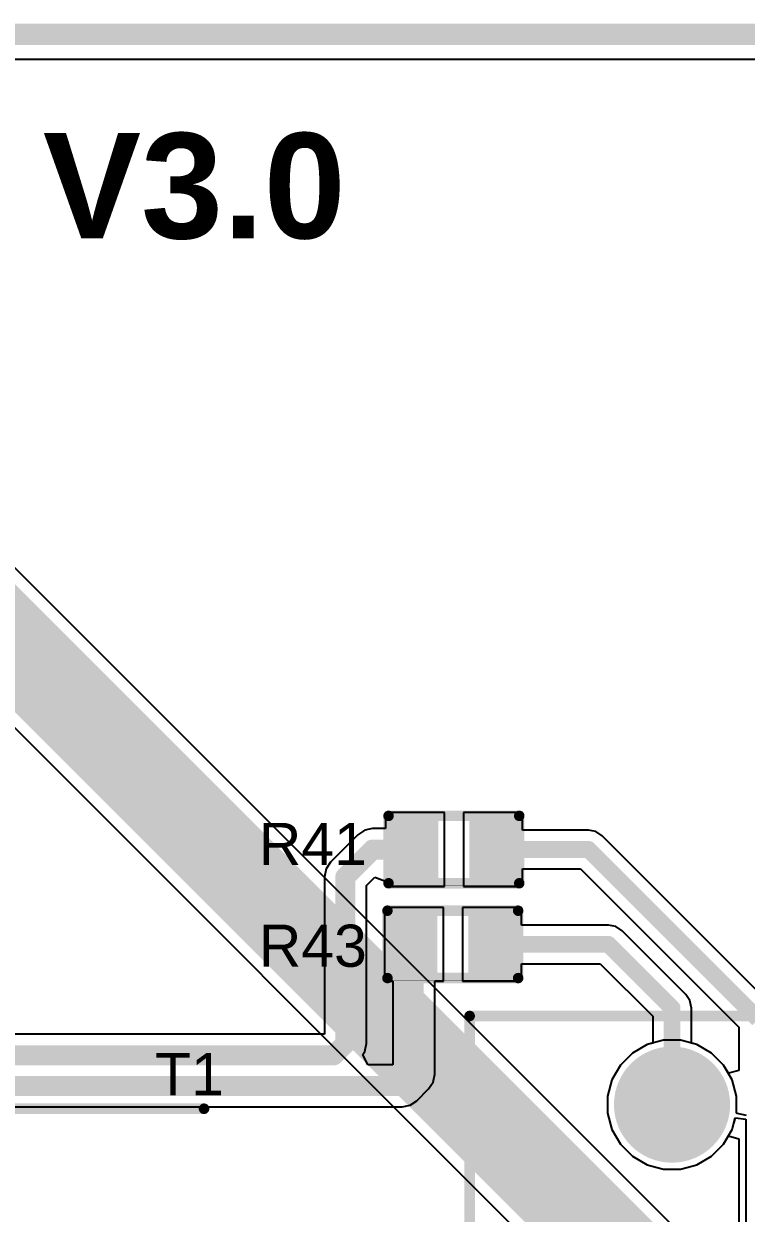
# Model space of a CAD drawing. Header units: inches. Extents: x -3 to 103, y 0 to 40.
# Drawn here: x 81.6 to 90.3, y 25.79 to 40.13 of the extents above; entities that cross this region are included whole.
import ezdxf

# ---------------------------------------------------------------- set-up
doc = ezdxf.new("R2010")
doc.units = ezdxf.units.IN
for name, color, linetype in [('Board Outline', 216, 'Continuous'), ('Bottom Layer', 5, 'Continuous'), ('Bottom Solder', 6, 'Continuous'), ('Multi-Layer', 9, 'Continuous'), ('Pad Holes', 156, 'Continuous'), ('Top Layer', 1, 'Continuous'), ('Top Overlay', 2, 'Continuous'), ('Top Paste', 8, 'Continuous'), ('Top Solder', 216, 'Continuous')]:
    doc.layers.add(name, color=color, linetype=linetype)
doc.styles.add('Arial', font='', dxfattribs={"height": 0.2})
doc.styles.add('Arial_Bold', font='', dxfattribs={"height": 0.2})
doc.styles.get('Arial').set_extended_font_data('Arial')
doc.styles.get('Arial_Bold').set_extended_font_data('Arial', bold=True)

# ---------------------------------------------------------------- blocks, each defined once
blk = doc.blocks.new('H1102NLT_1')
at = {"layer": 'Top Layer'}
for points in [[(-5.1, 4.825), (-3.43, 4.825), (-3.43, 4.065), (-5.1, 4.065)], [(5.1, 4.065), (3.43, 4.065), (3.43, 4.825), (5.1, 4.825)], [(-5.1, 3.555), (-3.43, 3.555), (-3.43, 2.795), (-5.1, 2.795)], [(5.1, 2.795), (3.43, 2.795), (3.43, 3.555), (5.1, 3.555)], [(-5.1, 2.285), (-3.43, 2.285), (-3.43, 1.525), (-5.1, 1.525)], [(5.1, 1.525), (3.43, 1.525), (3.43, 2.285), (5.1, 2.285)], [(-5.1, 1.015), (-3.43, 1.015), (-3.43, 0.255), (-5.1, 0.255)], [(5.1, 0.255), (3.43, 0.255), (3.43, 1.015), (5.1, 1.015)], [(-5.1, -0.255), (-3.43, -0.255), (-3.43, -1.015), (-5.1, -1.015)], [(5.1, -1.015), (3.43, -1.015), (3.43, -0.255), (5.1, -0.255)], [(-5.1, -1.525), (-3.43, -1.525), (-3.43, -2.285), (-5.1, -2.285)], [(5.1, -2.285), (3.43, -2.285), (3.43, -1.525), (5.1, -1.525)], [(-5.1, -2.795), (-3.43, -2.795), (-3.43, -3.555), (-5.1, -3.555)], [(5.1, -3.555), (3.43, -3.555), (3.43, -2.795), (5.1, -2.795)], [(-5.1, -4.065), (-3.43, -4.065), (-3.43, -4.825), (-5.1, -4.825)], [(5.1, -4.825), (3.43, -4.825), (3.43, -4.065), (5.1, -4.065)]]:
    blk.add_hatch(color=1, dxfattribs=at).paths.add_polyline_path(points)
at = {"layer": 'Top Overlay'}
blk.add_hatch(color=2, dxfattribs=at).paths.add_polyline_path([(-3.226, 4.089), (-2.413, 4.089), (-2.413, 4.902), (-3.226, 4.902)])
at = {"layer": 'Top Paste'}
for points in [[(-5.1, 4.825), (-3.43, 4.825), (-3.43, 4.065), (-5.1, 4.065)], [(5.1, 4.065), (3.43, 4.065), (3.43, 4.825), (5.1, 4.825)], [(-5.1, 3.555), (-3.43, 3.555), (-3.43, 2.795), (-5.1, 2.795)], [(5.1, 2.795), (3.43, 2.795), (3.43, 3.555), (5.1, 3.555)], [(-5.1, 2.285), (-3.43, 2.285), (-3.43, 1.525), (-5.1, 1.525)], [(5.1, 1.525), (3.43, 1.525), (3.43, 2.285), (5.1, 2.285)], [(-5.1, 1.015), (-3.43, 1.015), (-3.43, 0.255), (-5.1, 0.255)], [(5.1, 0.255), (3.43, 0.255), (3.43, 1.015), (5.1, 1.015)], [(-5.1, -0.255), (-3.43, -0.255), (-3.43, -1.015), (-5.1, -1.015)], [(5.1, -1.015), (3.43, -1.015), (3.43, -0.255), (5.1, -0.255)], [(-5.1, -1.525), (-3.43, -1.525), (-3.43, -2.285), (-5.1, -2.285)], [(5.1, -2.285), (3.43, -2.285), (3.43, -1.525), (5.1, -1.525)], [(-5.1, -2.795), (-3.43, -2.795), (-3.43, -3.555), (-5.1, -3.555)], [(5.1, -3.555), (3.43, -3.555), (3.43, -2.795), (5.1, -2.795)], [(-5.1, -4.065), (-3.43, -4.065), (-3.43, -4.825), (-5.1, -4.825)], [(5.1, -4.825), (3.43, -4.825), (3.43, -4.065), (5.1, -4.065)]]:
    blk.add_hatch(color=8, dxfattribs=at).paths.add_polyline_path(points)
at = {"layer": 'Top Solder'}
for points in [[(-5.202, 4.927), (-3.328, 4.927), (-3.328, 3.963), (-5.202, 3.963)], [(5.202, 3.963), (3.328, 3.963), (3.328, 4.927), (5.202, 4.927)], [(-5.202, 3.657), (-3.328, 3.657), (-3.328, 2.693), (-5.202, 2.693)], [(5.202, 2.693), (3.328, 2.693), (3.328, 3.657), (5.202, 3.657)], [(-5.202, 2.387), (-3.328, 2.387), (-3.328, 1.423), (-5.202, 1.423)], [(5.202, 1.423), (3.328, 1.423), (3.328, 2.387), (5.202, 2.387)], [(-5.202, 1.117), (-3.328, 1.117), (-3.328, 0.153), (-5.202, 0.153)], [(5.202, 0.153), (3.328, 0.153), (3.328, 1.117), (5.202, 1.117)], [(-5.202, -0.153), (-3.328, -0.153), (-3.328, -1.117), (-5.202, -1.117)], [(5.202, -1.117), (3.328, -1.117), (3.328, -0.153), (5.202, -0.153)], [(-5.202, -1.423), (-3.328, -1.423), (-3.328, -2.387), (-5.202, -2.387)], [(5.202, -2.387), (3.328, -2.387), (3.328, -1.423), (5.202, -1.423)], [(-5.202, -2.693), (-3.328, -2.693), (-3.328, -3.657), (-5.202, -3.657)], [(5.202, -3.657), (3.328, -3.657), (3.328, -2.693), (5.202, -2.693)], [(-5.202, -3.963), (-3.328, -3.963), (-3.328, -4.927), (-5.202, -4.927)], [(5.202, -4.927), (3.328, -4.927), (3.328, -3.963), (5.202, -3.963)]]:
    blk.add_hatch(color=216, dxfattribs=at).paths.add_polyline_path(points)
at = {"layer": 'Top Overlay'}
for points, const_width in [([(-3.555, 6.35), (3.555, 6.35)], 0.127), ([(-5.484, 4.343), (-5.484, 4.597)], 0.254), ([(-5.484, 4.597), (-5.357, 4.47)], 0.254), ([(-5.484, 4.343), (-5.357, 4.47)], 0.254), ([(-3.555, -6.35), (3.555, -6.35)], 0.127)]:
    blk.add_lwpolyline(points, dxfattribs=dict(at, const_width=const_width))
for points, const_width in [([(-3.587, 6.35, 1), (-3.523, 6.35, 1)], 0.0635), ([(3.523, 6.35, 1), (3.587, 6.35, 1)], 0.0635), ([(-5.548, 4.597, 1), (-5.421, 4.597, 1)], 0.127), ([(-5.548, 4.597, 1), (-5.421, 4.597, 1)], 0.127), ([(-5.421, 4.47, 1), (-5.294, 4.47, 1)], 0.127), ([(-5.421, 4.47, 1), (-5.294, 4.47, 1)], 0.127), ([(-5.548, 4.343, 1), (-5.421, 4.343, 1)], 0.127), ([(-5.548, 4.343, 1), (-5.421, 4.343, 1)], 0.127), ([(-3.587, -6.35, 1), (-3.523, -6.35, 1)], 0.0635), ([(3.523, -6.35, 1), (3.587, -6.35, 1)], 0.0635)]:
    blk.add_lwpolyline(points, format="xyb", close=True, dxfattribs=dict(at, const_width=const_width))
blk = doc.blocks.new('R___0402_33')
at = {"layer": 'Top Layer'}
for points in [[(-0.699, -0.318), (-0.699, 0.318), (-0.241, 0.318), (-0.241, -0.318)], [(0.241, -0.318), (0.241, 0.318), (0.699, 0.318), (0.699, -0.318)]]:
    blk.add_hatch(color=1, dxfattribs=at).paths.add_polyline_path(points)
at = {"layer": 'Top Paste'}
for points in [[(-0.699, -0.318), (-0.699, 0.318), (-0.241, 0.318), (-0.241, -0.318)], [(0.241, -0.318), (0.241, 0.318), (0.699, 0.318), (0.699, -0.318)]]:
    blk.add_hatch(color=8, dxfattribs=at).paths.add_polyline_path(points)
at = {"layer": 'Top Solder'}
for points in [[(-0.754, -0.373), (-0.754, 0.373), (-0.186, 0.373), (-0.186, -0.373)], [(0.186, -0.373), (0.186, 0.373), (0.754, 0.373), (0.754, -0.373)]]:
    blk.add_hatch(color=216, dxfattribs=at).paths.add_polyline_path(points)
at = {"layer": 'Top Overlay'}
for points, const_width in [([(-0.787, 0.406), (0.787, 0.406)], 0.127), ([(-0.787, -0.406), (-0.787, 0.406)], 0.127), ([(0.787, -0.406), (0.787, 0.406)], 0.127), ([(-0.787, -0.406), (0.787, -0.406)], 0.127), ([(-0.813, -0.432), (0.813, -0.432)], 0.00323)]:
    blk.add_lwpolyline(points, dxfattribs=dict(at, const_width=const_width))
for points, const_width in [([(-0.819, 0.406, 1), (-0.756, 0.406, 1)], 0.0635), ([(-0.819, 0.406, 1), (-0.756, 0.406, 1)], 0.0635), ([(0.756, 0.406, 1), (0.819, 0.406, 1)], 0.0635), ([(0.756, 0.406, 1), (0.819, 0.406, 1)], 0.0635), ([(-0.819, -0.406, 1), (-0.756, -0.406, 1)], 0.0635), ([(-0.819, -0.406, 1), (-0.756, -0.406, 1)], 0.0635), ([(0.756, -0.406, 1), (0.819, -0.406, 1)], 0.0635), ([(0.756, -0.406, 1), (0.819, -0.406, 1)], 0.0635), ([(-0.814, -0.432, 1), (-0.812, -0.432, 1)], 0.00161), ([(0.812, -0.432, 1), (0.814, -0.432, 1)], 0.00161)]:
    blk.add_lwpolyline(points, format="xyb", close=True, dxfattribs=dict(at, const_width=const_width))
blk = doc.blocks.new('R___0402_35')
at = {"layer": 'Top Layer'}
for points in [[(-0.699, -0.318), (-0.699, 0.318), (-0.241, 0.318), (-0.241, -0.318)], [(0.241, -0.318), (0.241, 0.318), (0.699, 0.318), (0.699, -0.318)]]:
    blk.add_hatch(color=1, dxfattribs=at).paths.add_polyline_path(points)
at = {"layer": 'Top Paste'}
for points in [[(-0.699, -0.318), (-0.699, 0.318), (-0.241, 0.318), (-0.241, -0.318)], [(0.241, -0.318), (0.241, 0.318), (0.699, 0.318), (0.699, -0.318)]]:
    blk.add_hatch(color=8, dxfattribs=at).paths.add_polyline_path(points)
at = {"layer": 'Top Solder'}
for points in [[(-0.754, -0.373), (-0.754, 0.373), (-0.186, 0.373), (-0.186, -0.373)], [(0.186, -0.373), (0.186, 0.373), (0.754, 0.373), (0.754, -0.373)]]:
    blk.add_hatch(color=216, dxfattribs=at).paths.add_polyline_path(points)
at = {"layer": 'Top Overlay'}
for points, const_width in [([(-0.787, 0.406), (0.787, 0.406)], 0.127), ([(-0.787, -0.406), (-0.787, 0.406)], 0.127), ([(0.787, -0.406), (0.787, 0.406)], 0.127), ([(-0.787, -0.406), (0.787, -0.406)], 0.127), ([(-0.813, -0.432), (0.813, -0.432)], 0.00323)]:
    blk.add_lwpolyline(points, dxfattribs=dict(at, const_width=const_width))
for points, const_width in [([(-0.819, 0.406, 1), (-0.756, 0.406, 1)], 0.0635), ([(-0.819, 0.406, 1), (-0.756, 0.406, 1)], 0.0635), ([(0.756, 0.406, 1), (0.819, 0.406, 1)], 0.0635), ([(0.756, 0.406, 1), (0.819, 0.406, 1)], 0.0635), ([(-0.819, -0.406, 1), (-0.756, -0.406, 1)], 0.0635), ([(-0.819, -0.406, 1), (-0.756, -0.406, 1)], 0.0635), ([(0.756, -0.406, 1), (0.819, -0.406, 1)], 0.0635), ([(0.756, -0.406, 1), (0.819, -0.406, 1)], 0.0635), ([(-0.814, -0.432, 1), (-0.812, -0.432, 1)], 0.00161), ([(0.812, -0.432, 1), (0.814, -0.432, 1)], 0.00161)]:
    blk.add_lwpolyline(points, format="xyb", close=True, dxfattribs=dict(at, const_width=const_width))
blk = doc.blocks.new('RC01835_79')
at = {"layer": 'Bottom Layer'}
h = blk.add_hatch(color=5, dxfattribs=at)
edge = h.paths.add_edge_path()
edge.add_arc((-7.06, -1.6), 0.65, 0, 360)
at = {"layer": 'Bottom Solder'}
h = blk.add_hatch(color=6, dxfattribs=at)
edge = h.paths.add_edge_path()
edge.add_arc((-7.06, -1.6), 0.7, 0, 360)
at = {"layer": 'Multi-Layer'}
h = blk.add_hatch(color=9, dxfattribs=at)
edge = h.paths.add_edge_path()
edge.add_arc((-7.06, -1.6), 0.65, 0, 360)
at = {"layer": 'Pad Holes'}
h = blk.add_hatch(color=7, dxfattribs=at)
edge = h.paths.add_edge_path()
edge.add_arc((-7.06, -1.6), 0.45, 0, 360)
at = {"layer": 'Top Layer'}
h = blk.add_hatch(color=1, dxfattribs=at)
edge = h.paths.add_edge_path()
edge.add_arc((-7.06, -1.6), 0.65, 0, 360)
at = {"layer": 'Top Solder'}
h = blk.add_hatch(color=216, dxfattribs=at)
edge = h.paths.add_edge_path()
edge.add_arc((-7.06, -1.6), 0.7, 0, 360)
at = {"layer": 'Top Overlay', "const_width": 0.127}
for points in [[(-8.128, -4.039), (-8.128, 2.077)], [(-4.77, -4.039), (-8.128, -4.039)]]:
    blk.add_lwpolyline(points, dxfattribs=at)
at = {"layer": 'Top Overlay', "const_width": 0.0635}
blk.add_lwpolyline([(-8.16, -4.039, 1), (-8.096, -4.039, 1)], format="xyb", close=True, dxfattribs=at)
blk.add_lwpolyline([(-8.16, -4.039, 1), (-8.096, -4.039, 1)], format="xyb", close=True, dxfattribs=at)

msp = doc.modelspace()

# ---------------------------------------------------------------- hatches: boundary and pattern name
at = {"layer": 'Bottom Layer'}
msp.add_hatch(color=5, dxfattribs=at).paths.add_polyline_path([(89.402, 25.461), (90.058, 25.461), (90.058, 24.285), (90.052, 24.161), (89.161, 24.161), (80.397, 32.925), (73.661, 32.925), (73.357, 32.62), (73.357, 29.454), (72.711, 28.808), (72.368, 28.808), (71.78, 29.396), (71.78, 33.325), (72.415, 33.96), (80.903, 33.96)])

# ---------------------------------------------------------------- linework, layer by layer
at = {"layer": 'Board Outline', "const_width": 0.254}
msp.add_lwpolyline([(54.874, 40), (96.961, 40)], dxfattribs=at)
at = {"layer": 'Bottom Layer'}
for p, q in [((55.169, 39.7), (98.779, 39.7)), ((89.459, 25.598), (81, 34.057)), ((80.34, 32.787), (88.697, 24.43)), ((89.108, 27.825), (88.931, 27.722)), ((89.306, 27.878), (89.108, 27.825)), ((89.51, 27.878), (89.306, 27.878)), ((89.708, 27.825), (89.51, 27.878)), ((89.885, 27.722), (89.708, 27.825)), ((88.931, 27.722), (88.786, 27.578)), ((90.03, 27.578), (89.885, 27.722)), ((88.786, 27.578), (88.684, 27.401)), ((90.132, 27.401), (90.03, 27.578)), ((88.684, 27.401), (88.631, 27.203)), ((90.185, 27.203), (90.132, 27.401)), ((88.631, 27.203), (88.631, 26.998)), ((90.185, 27.067), (90.185, 27.203)), ((88.631, 26.998), (88.684, 26.801)), ((90.185, 26.998), (90.185, 27.067)), ((90.192, 26.993), (90.185, 26.998)), ((90.307, 26.971), (90.192, 26.993)), ((90.132, 26.801), (90.17, 26.942)), ((90.17, 26.942), (90.153, 26.878)), ((90.153, 26.878), (90.174, 26.941)), ((90.17, 26.942), (90.17, 26.942)), ((90.174, 26.941), (90.297, 26.925)), ((90.297, 26.925), (90.297, 26.849)), ((90.297, 26.849), (90.297, 25.548)), ((88.684, 26.801), (88.786, 26.624)), ((90.03, 26.624), (90.132, 26.801)), ((88.786, 26.624), (88.931, 26.479)), ((89.885, 26.479), (90.03, 26.624)), ((88.931, 26.479), (89.108, 26.377)), ((89.108, 26.377), (89.306, 26.324)), ((89.51, 26.324), (89.708, 26.377)), ((89.708, 26.377), (89.885, 26.479)), ((89.306, 26.324), (89.51, 26.324))]:
    msp.add_line(p, q, dxfattribs=at)
at = {"layer": 'Top Layer'}
for p, q in [((55.169, 39.7), (98.779, 39.7)), ((86.665, 30.62), (85.954, 30.62)), ((85.954, 30.62), (85.954, 30.428)), ((86.665, 29.731), (86.665, 30.62)), ((87.605, 30.62), (86.893, 30.62)), ((86.893, 30.62), (86.893, 29.731)), ((87.605, 30.408), (87.605, 30.62)), ((85.704, 30.408), (85.622, 30.354)), ((85.8, 30.428), (85.704, 30.408)), ((85.954, 30.428), (85.8, 30.428)), ((88.402, 30.408), (87.605, 30.408)), ((88.491, 30.391), (88.402, 30.408)), ((88.567, 30.34), (88.491, 30.391)), ((85.622, 30.354), (85.292, 30.024)), ((90.612, 28.295), (88.567, 30.34)), ((85.292, 30.024), (85.238, 29.942)), ((85.238, 29.942), (85.218, 29.846)), ((85.218, 29.846), (85.218, 27.948)), ((85.724, 29.741), (85.827, 29.844)), ((85.827, 29.844), (85.954, 29.792)), ((87.605, 29.731), (87.605, 29.942)), ((87.605, 29.942), (88.306, 29.942)), ((88.306, 29.942), (90.214, 28.034)), ((85.724, 27.836), (85.724, 29.741)), ((85.954, 29.792), (85.954, 29.731)), ((85.954, 29.731), (86.665, 29.731)), ((86.893, 29.731), (87.605, 29.731)), ((86.652, 29.477), (85.941, 29.477)), ((85.941, 29.477), (85.941, 28.588)), ((86.652, 28.588), (86.652, 29.477)), ((87.592, 29.477), (86.881, 29.477)), ((86.881, 29.477), (86.881, 28.588)), ((87.592, 29.265), (87.592, 29.477)), ((88.641, 29.265), (87.592, 29.265)), ((88.73, 29.248), (88.641, 29.265)), ((88.806, 29.197), (88.73, 29.248)), ((89.573, 28.43), (88.806, 29.197)), ((87.592, 28.588), (87.592, 28.799)), ((87.592, 28.799), (88.544, 28.799)), ((88.544, 28.799), (89.175, 28.168)), ((85.941, 28.588), (86.044, 28.588)), ((86.044, 28.588), (86.044, 27.579)), ((86.549, 27.468), (86.549, 28.588)), ((86.549, 28.588), (86.652, 28.588)), ((86.881, 28.588), (87.592, 28.588)), ((89.624, 28.354), (89.573, 28.43)), ((89.641, 28.265), (89.624, 28.354)), ((89.641, 27.843), (89.641, 28.265)), ((89.175, 28.168), (89.175, 27.843)), ((90.214, 28.034), (90.214, 27.512)), ((85.218, 27.948), (78.28, 27.948)), ((85.704, 27.74), (85.724, 27.836)), ((89.108, 27.825), (88.931, 27.722)), ((89.175, 27.843), (89.108, 27.825)), ((89.708, 27.825), (89.641, 27.843)), ((89.885, 27.722), (89.708, 27.825)), ((85.682, 27.706), (85.704, 27.74)), ((85.743, 27.579), (85.682, 27.706)), ((88.931, 27.722), (88.786, 27.578)), ((90.03, 27.578), (89.885, 27.722)), ((86.044, 27.579), (85.743, 27.579)), ((88.786, 27.578), (88.684, 27.401)), ((90.087, 27.478), (90.03, 27.578)), ((86.53, 27.372), (86.549, 27.468)), ((88.684, 27.401), (88.631, 27.203)), ((90.214, 27.512), (90.087, 27.478)), ((86.334, 27.148), (86.475, 27.29)), ((86.475, 27.29), (86.53, 27.372)), ((86.155, 27.074), (86.252, 27.094)), ((86.252, 27.094), (86.334, 27.148)), ((88.631, 27.203), (88.631, 26.998)), ((70.33, 27.074), (86.155, 27.074)), ((88.631, 26.998), (88.684, 26.801)), ((88.684, 26.801), (88.786, 26.624)), ((90.03, 26.624), (90.087, 26.723)), ((90.087, 26.723), (90.214, 26.689)), ((90.214, 26.689), (90.214, 25.222)), ((88.786, 26.624), (88.931, 26.479)), ((89.885, 26.479), (90.03, 26.624)), ((88.931, 26.479), (89.108, 26.377)), ((89.108, 26.377), (89.306, 26.324)), ((89.51, 26.324), (89.708, 26.377)), ((89.708, 26.377), (89.885, 26.479)), ((89.306, 26.324), (89.51, 26.324))]:
    msp.add_line(p, q, dxfattribs=at)
for points, const_width in [([(85.471, 29.846), (85.8, 30.175)], 0.241), ([(85.8, 30.175), (86.309, 30.175)], 0.241), ([(87.249, 30.175), (88.402, 30.175)], 0.203), ([(88.402, 30.175), (90.447, 28.13)], 0.203), ([(85.471, 27.836), (85.471, 29.846)], 0.241), ([(86.296, 27.468), (86.296, 29.032)], 0.241), ([(87.236, 29.032), (88.641, 29.032)], 0.203), ([(88.641, 29.032), (89.408, 28.265)], 0.203), ([(89.408, 27.101), (89.408, 28.265)], 0.203), ([(85.33, 27.695), (85.471, 27.836)], 0.241), ([(69.792, 27.695), (85.33, 27.695)], 0.241), ([(86.155, 27.327), (86.296, 27.468)], 0.241), ([(70.226, 27.327), (86.155, 27.327)], 0.241)]:
    msp.add_lwpolyline(points, dxfattribs=dict(at, const_width=const_width))
for points, const_width in [([(85.74, 30.175, 1), (85.861, 30.175, 1)], 0.121), ([(85.74, 30.175, 1), (85.861, 30.175, 1)], 0.121), ([(86.249, 30.175, 1), (86.37, 30.175, 1)], 0.121), ([(87.198, 30.175, 1), (87.3, 30.175, 1)], 0.102), ([(88.351, 30.175, 1), (88.453, 30.175, 1)], 0.102), ([(88.351, 30.175, 1), (88.453, 30.175, 1)], 0.102), ([(85.411, 29.846, 1), (85.531, 29.846, 1)], 0.121), ([(85.411, 29.846, 1), (85.531, 29.846, 1)], 0.121), ([(86.236, 29.032, 1), (86.357, 29.032, 1)], 0.121), ([(87.186, 29.032, 1), (87.287, 29.032, 1)], 0.102), ([(88.59, 29.032, 1), (88.691, 29.032, 1)], 0.102), ([(88.59, 29.032, 1), (88.691, 29.032, 1)], 0.102), ([(89.357, 28.265, 1), (89.459, 28.265, 1)], 0.102), ([(89.357, 28.265, 1), (89.459, 28.265, 1)], 0.102), ([(85.411, 27.836, 1), (85.531, 27.836, 1)], 0.121), ([(85.411, 27.836, 1), (85.531, 27.836, 1)], 0.121), ([(85.269, 27.695, 1), (85.39, 27.695, 1)], 0.121), ([(85.269, 27.695, 1), (85.39, 27.695, 1)], 0.121), ([(86.236, 27.468, 1), (86.357, 27.468, 1)], 0.121), ([(86.236, 27.468, 1), (86.357, 27.468, 1)], 0.121), ([(86.095, 27.327, 1), (86.215, 27.327, 1)], 0.121), ([(86.095, 27.327, 1), (86.215, 27.327, 1)], 0.121), ([(89.357, 27.101, 1), (89.459, 27.101, 1)], 0.102)]:
    msp.add_lwpolyline(points, format="xyb", close=True, dxfattribs=dict(at, const_width=const_width))

# ---------------------------------------------------------------- block references
for name, p in [('R___0402_35', (86.779, 30.175)), ('R___0402_33', (86.766, 29.032)), ('H1102NLT_1', (80.213, 20.701))]:
    msp.add_blockref(name, p)
at = {"rotation": 270}
msp.add_blockref('RC01835_79', (91.008, 20.041), dxfattribs=at)

# ---------------------------------------------------------------- texts
at = {"layer": 'Top Overlay'}
for s, height, style, p in [('Webbie V3.0', 1.27, 'Arial_Bold', (75.025, 37.541)), ('R41', 0.508, 'Arial', (84.428, 29.988)), ('R43', 0.508, 'Arial', (84.428, 28.762)), ('T1', 0.508, 'Arial', (83.178, 27.213))]:
    msp.add_text(s, height=height, dxfattribs=dict(at, style=style)).set_placement(p)

doc.saveas('drawing.dxf')
